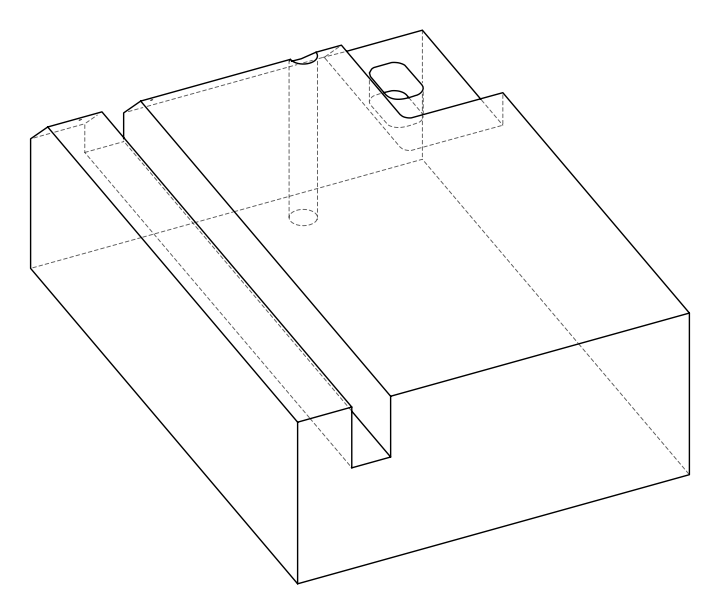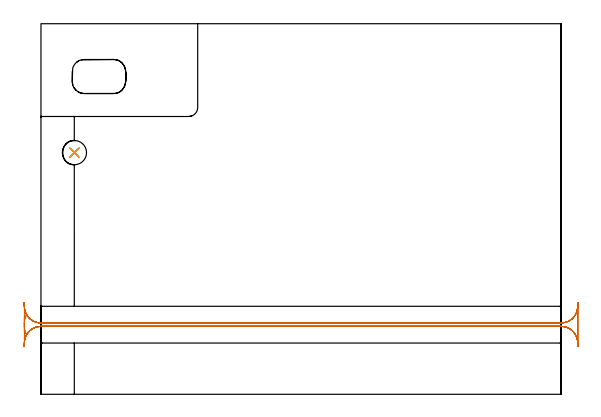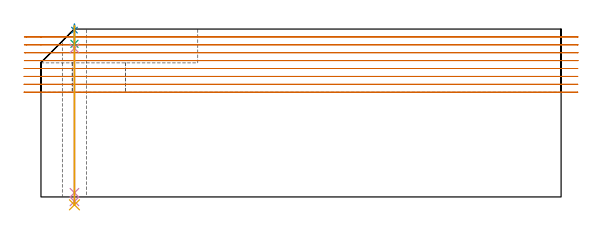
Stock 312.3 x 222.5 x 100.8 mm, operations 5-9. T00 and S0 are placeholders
(PLAN: 9 operations, 7 tool changes, 39.9 min)
(1 AREA_MILL | FG_CHAMFER_SURFACE | UGT0205_001 | 2.17 min | 7738 mm3)
(2 AREA_MILL_1 | FG_CHAMFER_SURFACE_1 | UGT0205_001 | 7.33 min | 25959 mm3)
(3 MILL_CORNER_NOTCH_RECTANGULAR | CORNER_NOTCH_RECTANGULAR | NXT0201_013 | Follow Part, ap 2.5, ae 75% | 16.52 min | 104700 mm3)
(4 MILL_RECTANGULAR_POCKET | POCKET_RECTANGULAR_STRAIGHT | NXT0201_011 | Follow Part, ap 3, ae 75% | 1.43 min | 10700 mm3)
(5 MILL_RECTANGULAR_SLOT | SLOT_RECTANGULAR | UGT0201_094 | Follow Part, ap 5, ae 75% | 11.44 min | 257325 mm3)
(6 SPOT_DRILL | STEP1HOLE | NXT0321_9005460120000 | 0.03 min | 1 mm3)
(7 DRILL_BLIND_HOLE_INTO_CENTER | STEP1HOLE | NXT0301_030 | 0.05 min | 220 mm3)
(8 GUN_DRILL_THROUGH_HOLE | STEP1HOLE | UGT0307_001 | 0.48 min | 1777 mm3)
(9 SPADE_DRILL_TO_ENLARGE_THROUGH_HOLE | STEP1HOLE | UGT0306_005 | 0.43 min | 14419 mm3)
(TOOL UGT0205_001 | Chamfer Mill 20 x 3 x 45 deg. | D20 FL50 Z2)
(TOOL NXT0201_013 | ENDMILL 10mm | D10 FL30 Z4)
(TOOL NXT0201_011 | ENDMILL 12mm [2P460-1200-NA 1630] | D12 FL38 Z6)
(TOOL UGT0201_094 | End mill 20 mm | D20 FL38 Z4)
(TOOL NXT0321_9005460120000 | NC Spot Drill, 142deg, 12mm, Carbide, Uncoated | D12 PA142 FL30 Z2)
(TOOL NXT0301_030 | Carbide Drill 5.9mm [860.1-0590-018A1-MM 2214] | D5.9 PA140 FL28 Z2)
(TOOL UGT0307_001 | Gun Drill 5 mm | D5 PA130 FL24 Z1)
(TOOL UGT0306_005 | Spade Drill 14.5mm | D14.5 PA132 FL10 Z2)
(OP 5 MILL_RECTANGULAR_SLOT)
G17 G21 G94 G90
T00 M6
G54
G17 G0 G90 X322.502 Y55.017 S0 M3
G43 Z110.8 H0
Z96.062
G94 G1 X322.27 Y52.026 F250.
G2 X312.3 Y42.8 R10. F500.
G1 X0.
G2 X-8.66 Y47.8 R10.
G3 X-10. Y42.8 R10.
G1 Y40.799
G3 X-8.66 Y35.8 R10.
G2 X0. Y40.8 R10.
G1 X312.3
G2 X322.27 Y31.574 R10.
G1 X322.502 Y28.583 F250.
G0 Y55.017 Z91.325
G1 X322.27 Y52.026
G2 X312.3 Y42.8 R10. F500.
G1 X0.
G2 X-8.66 Y47.8 R10.
G3 X-10. Y42.797 R10.
G1 Y40.799
G3 X-8.66 Y35.8 R10.
G2 X0. Y40.8 R10.
G1 X312.3
G2 X322.27 Y31.574 R10.
G1 X322.502 Y28.583 F250.
G0 Y55.017 Z86.587
G1 X322.27 Y52.026
G2 X312.3 Y42.8 R10. F500.
G1 X0.
G2 X-9.325 Y49.187 R10.
G1 X-9.353 Y49.198
G3 X-10. Y45.659 R10.
G1 Y37.944
G3 X-9.352 Y34.403 R10.
G1 X-9.324 Y34.414
G2 X0. Y40.8 R10.
G1 X312.3
G2 X322.27 Y31.574 R10.
G1 X322.502 Y28.583 F250.
G0 Y55.017 Z81.85
G1 X322.27 Y52.026
G2 X312.3 Y42.8 R10. F500.
G1 X0.
G2 X-9.931 Y51.625 R10.
G1 X-9.961 Y51.628
G3 X-10. Y50.741 R10.
G1 Y32.862
G3 X-9.96 Y31.974 R10.
G1 X-9.931 Y31.976
G2 X0. Y40.8 R10.
G1 X312.3
G2 X322.27 Y31.574 R10.
G1 X322.502 Y28.583 F250.
G0 Z110.8
X-10.202
Z77.112
G1 X-9.97 Y31.574
G2 X0. Y40.8 R10. F500.
G1 X312.3
G2 X322.27 Y31.574 R10.
G1 X322.3
Y52.026
X322.27
G2 X312.3 Y42.8 R10.
G1 X0.
G2 X-9.97 Y52.026 R10.
G1 X-10.202 Y55.017 F250.
G0 Y28.583 Z72.375
G1 X-9.97 Y31.574
G2 X0. Y40.8 R10. F500.
G1 X312.3
G2 X322.27 Y31.574 R10.
G1 X322.3
Y52.026
X322.27
G2 X312.3 Y42.8 R10.
G1 X0.
G2 X-9.97 Y52.026 R10.
G1 X-10.202 Y55.017 F250.
G0 Y28.583 Z67.637
G1 X-9.97 Y31.574
G2 X0. Y40.8 R10. F500.
G1 X312.3
G2 X322.27 Y31.574 R10.
G1 X322.3
Y52.026
X322.27
G2 X312.3 Y42.8 R10.
G1 X0.
G2 X-9.97 Y52.026 R10.
G1 X-10.202 Y55.017 F250.
G0 Y28.583 Z62.9
G1 X-9.97 Y31.574
G2 X0. Y40.8 R10. F500.
G1 X312.3
G2 X322.27 Y31.574 R10.
G1 X322.3
Y52.026
X322.27
G2 X312.3 Y42.8 R10.
G1 X0.
G2 X-9.97 Y52.026 R10.
G1 X-10.202 Y55.017 F250.
G0 Z110.8
M5
M2
(OP 6 SPOT_DRILL)
G17 G21 G94 G90
T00 M6
G54
G17 G0 G90 X20.1 Y145.1 S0 M3
G43 Z110.8 H0
G94 G81 G98 Z100.172 F250. R103.8
G80
M5
M2
(OP 7 DRILL_BLIND_HOLE_INTO_CENTER)
G17 G21 G94 G90
T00 M6
G54
G17 G0 G90 X20.1 Y145.1 S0 M3
G43 Z110.8 H1
G94 G81 G98 Z91.95 F250. R102.8
G80
M5
M2
(OP 8 GUN_DRILL_THROUGH_HOLE)
G17 G21 G94 G90
T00 M6
G54
G17 G0 G90 X20.1 Y145.1 M8
G43 Z110.8 H0
Z100.525
S716 M3
G94 G1 Z89.194 F125. M26
G4 X.084
Z2.5 F250.
G4 X.084
Z-2.666 F125.
G4 X.084
M5
M9
G0 Z100.525
Z110.8
M2
(OP 9 SPADE_DRILL_TO_ENLARGE_THROUGH_HOLE)
G17 G21 G94 G90
T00 M6
G54
G17 G0 G90 X20.1 Y145.1 S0 M3
G43 Z110.8 H0
G94 G73 G98 Z-4.728 F250. Q13.191 R102.8
G80
M5
M2
